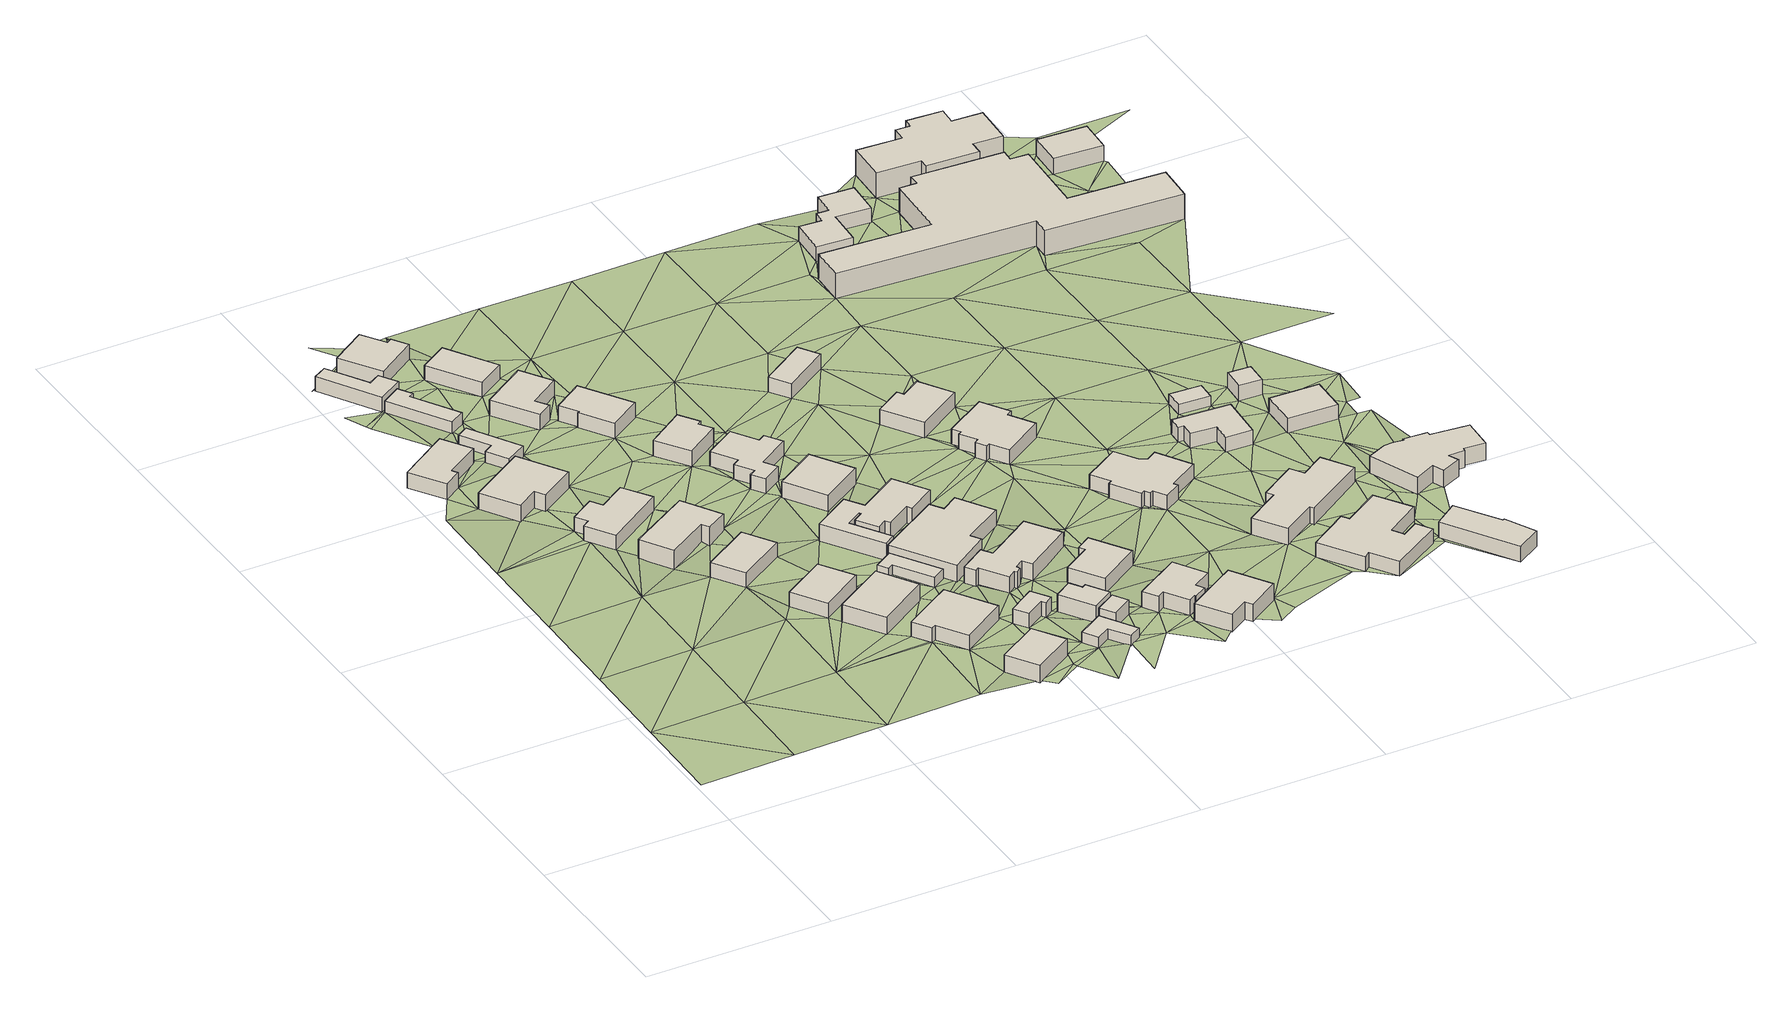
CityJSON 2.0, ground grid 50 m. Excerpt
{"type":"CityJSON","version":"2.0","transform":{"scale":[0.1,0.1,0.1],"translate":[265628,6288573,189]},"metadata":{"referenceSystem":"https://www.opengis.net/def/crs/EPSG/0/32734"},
"CityObjects":{
"building1":{"type":"Building","attributes":{"address":"17 Poeit Street Mamre 7347 Cape Town","building":"house","building:levels":"1","building_height":4.1,"roof_height":196.61,"ground_height":192.51,"plus_code":"4FRWFFMG+VMH"},"geometry":[{"type":"Solid","lod":"1","boundaries":[[[[0,1,2,3]],[[1,4,5,2]],[[4,6,7,5]],[[6,8,9,7]],[[8,10,11,9]],[[10,0,3,11]],[[3,2,5,7,9,11]],[[10,8,6,4,1,0]]]]}]},
"building2":{"type":"Building","attributes":{"address":"19 Poeit Street Mamre 7347 Cape Town","building":"house","building:levels":"1","building_height":4.1,"roof_height":196.78,"ground_height":192.68,"plus_code":"4FRWFFMG+RQJ"},"geometry":[{"type":"Solid","lod":"1","boundaries":[[[[12,13,14,15]],[[13,16,17,14]],[[16,18,19,17]],[[18,20,21,19]],[[20,22,23,21]],[[22,12,15,23]],[[15,14,17,19,21,23]],[[22,20,18,16,13,12]]]]}]},
"building3":{"type":"Building","attributes":{"address":"PM Louw Street Mamre 7347 Cape Town","building":"yes","building:levels":"1","building_height":4.1,"roof_height":196.64,"ground_height":192.54,"plus_code":"4FRWFFPG+2M9"},"geometry":[{"type":"Solid","lod":"1","boundaries":[[[[24,25,26,27]],[[25,28,29,26]],[[28,30,31,29]],[[30,32,33,31]],[[32,34,35,33]],[[34,24,27,35]],[[27,26,29,31,33,35]],[[34,32,30,28,25,24]]]]}]},
"building4":{"type":"Building","attributes":{"address":"21 Poeit Street Mamre 7347 Cape Town","building":"house","building:levels":"1","building_height":4.1,"roof_height":196.39,"ground_height":192.29,"plus_code":"4FRWFFMG+PRJ"},"geometry":[{"type":"Solid","lod":"1","boundaries":[[[[36,37,38,39]],[[37,40,41,38]],[[40,42,43,41]],[[42,44,45,43]],[[44,46,47,45]],[[46,48,49,47]],[[48,50,51,49]],[[50,36,39,51]],[[39,38,41,43,45,47,49,51]],[[50,48,46,44,42,40,37,36]]]]}]},
"building5":{"type":"Building","attributes":{"building":"cabin","building:levels":"1","building_height":2.8,"roof_height":195.83,"ground_height":193.03,"plus_code":"4FRWFFMG+XP4"},"geometry":[{"type":"Solid","lod":"1","boundaries":[[[[52,53,54,55]],[[53,56,57,54]],[[56,58,59,57]],[[58,60,61,59]],[[60,62,63,61]],[[62,52,55,63]],[[55,54,57,59,61,63]],[[62,60,58,56,53,52]]]]}]},
"building6":{"type":"Building","attributes":{"building":"cabin","building:levels":"1","building_height":2.8,"roof_height":195.84,"ground_height":193.04,"plus_code":"4FRWFFMG+VQR"},"geometry":[{"type":"Solid","lod":"1","boundaries":[[[[64,65,66,67]],[[65,68,69,66]],[[68,70,71,69]],[[70,72,73,71]],[[72,74,75,73]],[[74,64,67,75]],[[67,66,69,71,73,75]],[[74,72,70,68,65,64]]]]}]},
"building7":{"type":"Building","attributes":{"address":"23 Poeit Street Mamre 7347 Cape Town","building":"house","building:levels":"1","building_height":4.1,"roof_height":196.9,"ground_height":192.8,"plus_code":"4FRWFFMG+MVR"},"geometry":[{"type":"Solid","lod":"1","boundaries":[[[[76,77,78,79]],[[77,80,81,78]],[[80,82,83,81]],[[82,84,85,83]],[[84,86,87,85]],[[86,76,79,87]],[[79,78,81,83,85,87]],[[86,84,82,80,77,76]]]]}]},
"building8":{"type":"Building","attributes":{"address":"4 PM Louw Street Mamre 7347 Cape Town","building":"house","building:levels":"1","building_height":4.1,"roof_height":196.77,"ground_height":192.67,"plus_code":"4FRWFFPG+3P5"},"geometry":[{"type":"Solid","lod":"1","boundaries":[[[[88,89,90,91]],[[89,92,93,90]],[[92,94,95,93]],[[94,96,97,95]],[[96,98,99,97]],[[98,88,91,99]],[[91,90,93,95,97,99]],[[98,96,94,92,89,88]]]]}]},
"building9":{"type":"Building","attributes":{"address":"25 Poeit Street Mamre 7347 Cape Town","building":"house","building:levels":"1","building_height":4.1,"roof_height":196.32,"ground_height":192.22,"plus_code":"4FRWFFMG+JVG"},"geometry":[{"type":"Solid","lod":"1","boundaries":[[[[100,101,102,103]],[[101,104,105,102]],[[104,106,107,105]],[[106,100,103,107]],[[103,102,105,107]],[[106,104,101,100]]]]}]},
"building10":{"type":"Building","attributes":{"address":"27 Poeit Street Mamre 7347 Cape Town","building":"house","building:levels":"1","building_height":4.1,"roof_height":195.73,"ground_height":191.63,"plus_code":"4FRWFFMG+GWV"},"geometry":[{"type":"Solid","lod":"1","boundaries":[[[[108,109,110,111]],[[109,112,113,110]],[[112,114,115,113]],[[114,108,111,115]],[[111,110,113,115]],[[114,112,109,108]]]]}]},
"building11":{"type":"Building","attributes":{"address":"29 Poeit Street Mamre 7347 Cape Town","building":"house","building:levels":"1","building_height":4.1,"roof_height":196.38,"ground_height":192.28,"plus_code":"4FRWFFMG+GX2"},"geometry":[{"type":"Solid","lod":"1","boundaries":[[[[116,117,118,119]],[[117,120,121,118]],[[120,122,123,121]],[[122,116,119,123]],[[119,118,121,123]],[[122,120,117,116]]]]}]},
"building12":{"type":"Building","attributes":{"address":"6 PM Louw Street Mamre 7347 Cape Town","building":"house","building:levels":"1","building_height":4.1,"roof_height":197.13,"ground_height":193.03,"plus_code":"4FRWFFMG+XRR"},"geometry":[{"type":"Solid","lod":"1","boundaries":[[[[124,125,126,127]],[[125,128,129,126]],[[128,130,131,129]],[[130,124,127,131]],[[127,126,129,131]],[[130,128,125,124]]]]}]},
"building13":{"type":"Building","attributes":{"address":"8 PM Louw Street Mamre 7347 Cape Town","building":"house","building:levels":"1","building_height":4.1,"roof_height":197.4,"ground_height":193.3,"plus_code":"4FRWFFMG+WRG"},"geometry":[{"type":"Solid","lod":"1","boundaries":[[[[132,133,134,135]],[[133,136,137,134]],[[136,138,139,137]],[[138,140,141,139]],[[140,142,143,141]],[[142,132,135,143]],[[135,134,137,139,141,143]],[[142,140,138,136,133,132]]]]}]},
"building14":{"type":"Building","attributes":{"address":"31 Poeit Street Mamre 7347 Cape Town","building":"house","building:levels":"1","building_height":4.1,"roof_height":195.78,"ground_height":191.68,"plus_code":"4FRWFFMH+F22"},"geometry":[{"type":"Solid","lod":"1","boundaries":[[[[144,145,146,147]],[[145,148,149,146]],[[148,150,151,149]],[[150,152,153,151]],[[152,154,155,153]],[[154,144,147,155]],[[147,146,149,151,153,155]],[[154,152,150,148,145,144]]]]}]},
"building15":{"type":"Building","attributes":{"address":"33 Poeit Street Mamre 7347 Cape Town","building":"house","building:levels":"1","building_height":4.1,"roof_height":196.05,"ground_height":191.95,"plus_code":"4FRWFFMH+92H"},"geometry":[{"type":"Solid","lod":"1","boundaries":[[[[156,157,158,159]],[[157,160,161,158]],[[160,162,163,161]],[[162,156,159,163]],[[159,158,161,163]],[[162,160,157,156]]]]}]},
"building16":{"type":"Building","attributes":{"address":"10 PM Louw Street Mamre 7347 Cape Town","building":"house","building:levels":"1","building_height":4.1,"roof_height":197.4,"ground_height":193.3,"plus_code":"4FRWFFMG+VVP"},"geometry":[{"type":"Solid","lod":"1","boundaries":[[[[164,165,166,167]],[[165,168,169,166]],[[168,170,171,169]],[[170,172,173,171]],[[172,174,175,173]],[[174,164,167,175]],[[167,166,169,171,173,175]],[[174,172,170,168,165,164]]]]}]},
"building17":{"type":"Building","attributes":{"building":"cabin","building:levels":"1","building_height":2.8,"roof_height":195.08,"ground_height":192.28,"plus_code":"4FRWFFMH+G2M"},"geometry":[{"type":"Solid","lod":"1","boundaries":[[[[176,177,178,179]],[[177,180,181,178]],[[180,182,183,181]],[[182,184,185,183]],[[184,186,187,185]],[[186,176,179,187]],[[179,178,181,183,185,187]],[[186,184,182,180,177,176]]]]}]},
"building18":{"type":"Building","attributes":{"address":"12 PM Louw Street Mamre 7347 Cape Town","building":"house","building:levels":"1","building_height":4.1,"roof_height":197.49,"ground_height":193.39,"plus_code":"4FRWFFMG+RW4"},"geometry":[{"type":"Solid","lod":"1","boundaries":[[[[188,189,190,191]],[[189,192,193,190]],[[192,194,195,193]],[[194,196,197,195]],[[196,198,199,197]],[[198,188,191,199]],[[191,190,193,195,197,199]],[[198,196,194,192,189,188]]]]}]},
"building19":{"type":"Building","attributes":{"address":"14 PM Louw Street Mamre 7347 Cape Town","building":"house","building:levels":"1","building_height":4.1,"roof_height":197.37,"ground_height":193.27,"plus_code":"4FRWFFMG+PXW"},"geometry":[{"type":"Solid","lod":"1","boundaries":[[[[200,201,202,203]],[[201,204,205,202]],[[204,206,207,205]],[[206,208,209,207]],[[208,210,211,209]],[[210,212,213,211]],[[212,214,215,213]],[[214,216,217,215]],[[216,218,219,217]],[[218,220,221,219]],[[220,222,223,221]],[[222,200,203,223]],[[203,202,205,207,209,211,213,215,217,219,221,223]],[[222,220,218,216,214,212,210,208,206,204,201,200]]]]}]},
"building20":{"type":"Building","attributes":{"building":"yes","building:levels":"1","building_height":4.1,"roof_height":196.42,"ground_height":192.32,"plus_code":"4FRWFFMH+C3Q"},"geometry":[{"type":"Solid","lod":"1","boundaries":[[[[224,225,226,227]],[[225,228,229,226]],[[228,230,231,229]],[[230,232,233,231]],[[232,234,235,233]],[[234,224,227,235]],[[227,226,229,231,233,235]],[[234,232,230,228,225,224]]]]}]},
"building21":{"type":"Building","attributes":{"address":"18 PM Louw Street Mamre 7347 Cape Town","building":"house","building:levels":"1","building_height":4.1,"roof_height":197.23,"ground_height":193.13,"plus_code":"4FRWFFMH+J29"},"geometry":[{"type":"Solid","lod":"1","boundaries":[[[[236,237,238,239]],[[237,240,241,238]],[[240,242,243,241]],[[242,244,245,243]],[[244,246,247,245]],[[246,248,249,247]],[[248,250,251,249]],[[250,252,253,251]],[[252,254,255,253]],[[254,256,257,255]],[[256,258,259,257]],[[258,260,261,259]],[[260,262,263,261]],[[262,264,265,263]],[[264,266,267,265]],[[266,236,239,267]],[[239,238,241,243,245,247,249,251,253,255,257,259,261,263,265,267]],[[266,264,262,260,258,256,254,252,250,248,246,244,242,240,237,236]]]]}]},
"building22":{"type":"Building","attributes":{"address":"16 PM Louw Street Mamre 7347 Cape Town","building":"house","building:levels":"1","building_height":4.1,"roof_height":197.37,"ground_height":193.27,"plus_code":"4FRWFFMH+M2M"},"geometry":[{"type":"Solid","lod":"1","boundaries":[[[[268,269,270,271]],[[269,272,273,270]],[[272,274,275,273]],[[274,268,271,275]],[[271,270,273,275]],[[274,272,269,268]]]]}]},
"building23":{"type":"Building","attributes":{"building":"cabin","building:levels":"1","building_height":2.8,"roof_height":194.75,"ground_height":191.95,"plus_code":"4FRWFFMH+94G"},"geometry":[{"type":"Solid","lod":"1","boundaries":[[[[276,277,278,279]],[[277,280,281,278]],[[280,282,283,281]],[[282,284,285,283]],[[284,286,287,285]],[[286,276,279,287]],[[279,278,281,283,285,287]],[[286,284,282,280,277,276]]]]}]},
"building24":{"type":"Building","attributes":{"address":"20 PM Louw Street Mamre 7347 Cape Town","building":"house","building:levels":"1","building_height":4.1,"roof_height":196.87,"ground_height":192.77,"plus_code":"4FRWFFMH+H33"},"geometry":[{"type":"Solid","lod":"1","boundaries":[[[[288,289,290,291]],[[289,292,293,290]],[[292,294,295,293]],[[294,296,297,295]],[[296,298,299,297]],[[298,300,301,299]],[[300,302,303,301]],[[302,288,291,303]],[[291,290,293,295,297,299,301,303]],[[302,300,298,296,294,292,289,288]]]]}]},
"building25":{"type":"Building","attributes":{"building":"yes","building:levels":"1","building_height":4.1,"roof_height":197.05,"ground_height":192.95,"plus_code":"4FRWFFMH+C49"},"geometry":[{"type":"Solid","lod":"1","boundaries":[[[[304,305,306,307]],[[305,308,309,306]],[[308,310,311,309]],[[310,312,313,311]],[[312,314,315,313]],[[314,304,307,315]],[[307,306,309,311,313,315]],[[314,312,310,308,305,304]]]]}]},
"building26":{"type":"Building","attributes":{"address":"22 PM Louw Street Mamre 7347 Cape Town","building":"house","building:levels":"1","building_height":4.1,"roof_height":196.87,"ground_height":192.77,"plus_code":"4FRWFFMH+G43"},"geometry":[{"type":"Solid","lod":"1","boundaries":[[[[316,317,318,319]],[[317,320,321,318]],[[320,322,323,321]],[[322,324,325,323]],[[324,326,327,325]],[[326,328,329,327]],[[328,330,331,329]],[[330,332,333,331]],[[332,334,335,333]],[[334,336,337,335]],[[336,338,339,337]],[[338,340,341,339]],[[340,342,343,341]],[[342,316,319,343]],[[319,318,321,323,325,327,329,331,333,335,337,339,341,343]],[[342,340,338,336,334,332,330,328,326,324,322,320,317,316]]]]}]},
"building27":{"type":"Building","attributes":{"address":"PM Louw Street Mamre 7347 Cape Town","building":"yes","building:levels":"1","building_height":4.1,"roof_height":196.78,"ground_height":192.68,"plus_code":"4FRWFFMH+95R"},"geometry":[{"type":"Solid","lod":"1","boundaries":[[[[344,345,346,347]],[[345,348,349,346]],[[348,350,351,349]],[[350,344,347,351]],[[347,346,349,351]],[[350,348,345,344]]]]}]},
"building28":{"type":"Building","attributes":{"address":"24 PM Louw Street Mamre 7347 Cape Town","building":"house","building:levels":"1","building_height":4.1,"roof_height":197.05,"ground_height":192.95,"plus_code":"4FRWFFMH+F58"},"geometry":[{"type":"Solid","lod":"1","boundaries":[[[[352,353,354,355]],[[353,356,357,354]],[[356,358,359,357]],[[358,360,361,359]],[[360,362,363,361]],[[362,352,355,363]],[[355,354,357,359,361,363]],[[362,360,358,356,353,352]]]]}]},
"building29":{"type":"Building","attributes":{"address":"26 PM Louw Street Mamre 7347 Cape Town","building":"house","building:levels":"1","building_height":4.1,"roof_height":197.05,"ground_height":192.95,"plus_code":"4FRWFFMH+96W"},"geometry":[{"type":"Solid","lod":"1","boundaries":[[[[364,365,366,367]],[[365,368,369,366]],[[368,370,371,369]],[[370,372,373,371]],[[372,374,375,373]],[[374,376,377,375]],[[376,378,379,377]],[[378,380,381,379]],[[380,382,383,381]],[[382,364,367,383]],[[367,366,369,371,373,375,377,379,381,383]],[[382,380,378,376,374,372,370,368,365,364]]]]}]},
"building30":{"type":"Building","attributes":{"address":"1 PM Louw Street Mamre 7347 Cape Town","building":"house","building:levels":"1","building_height":4.1,"roof_height":197.55,"ground_height":193.45,"plus_code":"4FRWFFMH+R3X"},"geometry":[{"type":"Solid","lod":"1","boundaries":[[[[384,385,386,387]],[[385,388,389,386]],[[388,390,391,389]],[[390,384,387,391]],[[387,386,389,391]],[[390,388,385,384]]]]}]},
"building31":{"type":"Building","attributes":{"address":"28 PM Louw Street Mamre 7347 Cape Town","building":"house","building:levels":"1","building_height":4.1,"roof_height":197.56,"ground_height":193.46,"plus_code":"4FRWFFMH+978"},"geometry":[{"type":"Solid","lod":"1","boundaries":[[[[392,393,394,395]],[[393,396,397,394]],[[396,398,399,397]],[[398,400,401,399]],[[400,402,403,401]],[[402,392,395,403]],[[395,394,397,399,401,403]],[[402,400,398,396,393,392]]]]}]},
"building32":{"type":"Building","attributes":{"address":"5 PM Louw Street Mamre 7347 Cape Town","building":"house","building:levels":"1","building_height":4.1,"roof_height":197.72,"ground_height":193.62,"plus_code":"4FRWFFMH+P5V"},"geometry":[{"type":"Solid","lod":"1","boundaries":[[[[404,405,406,407]],[[405,408,409,406]],[[408,410,411,409]],[[410,412,413,411]],[[412,414,415,413]],[[414,404,407,415]],[[407,406,409,411,413,415]],[[414,412,410,408,405,404]]]]}]},
"building33":{"type":"Building","attributes":{"address":"7 PM Louw Street Mamre 7347 Cape Town","building":"house","building:levels":"1","building_height":4.1,"roof_height":197.72,"ground_height":193.62,"plus_code":"4FRWFFMH+M6F"},"geometry":[{"type":"Solid","lod":"1","boundaries":[[[[416,417,418,419]],[[417,420,421,418]],[[420,422,423,421]],[[422,424,425,423]],[[424,426,427,425]],[[426,428,429,427]],[[428,430,431,429]],[[430,432,433,431]],[[432,434,435,433]],[[434,436,437,435]],[[436,438,439,437]],[[438,416,419,439]],[[419,418,421,423,425,427,429,431,433,435,437,439]],[[438,436,434,432,430,428,426,424,422,420,417,416]]]]}]},
"building34":{"type":"Building","attributes":{"address":"1 Henning Huizen Street Mamre 7347 Cape Town","building":"house","building:levels":"1","building_height":4.1,"roof_height":197.84,"ground_height":193.74,"plus_code":"4FRWFFMH+H82"},"geometry":[{"type":"Solid","lod":"1","boundaries":[[[[440,441,442,443]],[[441,444,445,442]],[[444,446,447,445]],[[446,448,449,447]],[[448,450,451,449]],[[450,452,453,451]],[[452,454,455,453]],[[454,456,457,455]],[[456,458,459,457]],[[458,460,461,459]],[[460,462,463,461]],[[462,464,465,463]],[[464,466,467,465]],[[466,468,469,467]],[[468,440,443,469]],[[443,442,445,447,449,451,453,455,457,459,461,463,465,467,469]],[[468,466,464,462,460,458,456,454,452,450,448,446,444,441,440]]]]}]},
"building35":{"type":"Building","attributes":{"address":"PM Louw Street Mamre 7347 Cape Town","building":"yes","building:levels":"1","building_height":4.1,"roof_height":198.31,"ground_height":194.21,"plus_code":"4FRWFFMH+9CG"},"geometry":[{"type":"Solid","lod":"1","boundaries":[[[[470,471,472,473]],[[471,474,475,472]],[[474,476,477,475]],[[476,478,479,477]],[[478,480,481,479]],[[480,482,483,481]],[[482,484,485,483]],[[484,486,487,485]],[[486,488,489,487]],[[488,490,491,489]],[[490,492,493,491]],[[492,470,473,493]],[[473,472,475,477,479,481,483,485,487,489,491,493]],[[492,490,488,486,484,482,480,478,476,474,471,470]]]]}]},
"building36":{"type":"Building","attributes":{"address":"PM Louw Street Mamre 7347 Cape Town","building":"house","building:levels":"1","building_height":4.1,"roof_height":198.32,"ground_height":194.22,"plus_code":"4FRWFFMH+FC3"},"geometry":[{"type":"Solid","lod":"1","boundaries":[[[[494,495,496,497]],[[495,498,499,496]],[[498,500,501,499]],[[500,502,503,501]],[[502,504,505,503]],[[504,506,507,505]],[[506,508,509,507]],[[508,510,511,509]],[[510,512,513,511]],[[512,494,497,513]],[[497,496,499,501,503,505,507,509,511,513]],[[512,510,508,506,504,502,500,498,495,494]]]]}]},
"building37":{"type":"Building","attributes":{"address":"3 Henning Huizen Street Mamre 7347 Cape Town","building":"house","building:levels":"1","building_height":4.1,"roof_height":198.03,"ground_height":193.93,"plus_code":"4FRWFFMH+HCJ"},"geometry":[{"type":"Solid","lod":"1","boundaries":[[[[514,515,516,517]],[[515,518,519,516]],[[518,520,521,519]],[[520,522,523,521]],[[522,524,525,523]],[[524,526,527,525]],[[526,528,529,527]],[[528,514,517,529]],[[517,516,519,521,523,525,527,529]],[[528,526,524,522,520,518,515,514]]]]}]},
"building38":{"type":"Building","attributes":{"address":"Johannes Street Mamre 7347 Cape Town","building":"school","building:levels":"1","building_height":4.1,"roof_height":197.39,"ground_height":193.29,"plus_code":"4FRWFFPH+26H"},"geometry":[{"type":"Solid","lod":"1","boundaries":[[[[530,531,532,533]],[[531,534,535,532]],[[534,536,537,535]],[[536,538,539,537]],[[538,540,541,539]],[[540,542,543,541]],[[542,544,545,543]],[[544,546,547,545]],[[546,548,549,547]],[[548,530,533,549]],[[533,532,535,537,539,541,543,545,547,549]],[[548,546,544,542,540,538,536,534,531,530]]]]}]},
"building39":{"type":"Building","attributes":{"building":"cabin","building:levels":"1","building_height":2.8,"roof_height":196.73,"ground_height":193.93,"plus_code":"4FRWFFMH+JCV"},"geometry":[{"type":"Solid","lod":"1","boundaries":[[[[550,551,552,553]],[[551,554,555,552]],[[554,556,557,555]],[[556,550,553,557]],[[553,552,555,557]],[[556,554,551,550]]]]}]},
"building40":{"type":"Building","attributes":{"address":"PM Louw Street Mamre 7347 Cape Town","building":"house","building:levels":"1","building_height":4.1,"roof_height":198.95,"ground_height":194.85,"plus_code":"4FRWFFMH+8H6"},"geometry":[{"type":"Solid","lod":"1","boundaries":[[[[558,559,560,561]],[[559,562,563,560]],[[562,564,565,563]],[[564,566,567,565]],[[566,568,569,567]],[[568,558,561,569]],[[561,560,563,565,567,569]],[[568,566,564,562,559,558]]]]}]},
"building41":{"type":"Building","attributes":{"building":"yes","building:levels":"1","building_height":4.1,"roof_height":198.22,"ground_height":194.12,"plus_code":"4FRWFFMH+JFP"},"geometry":[{"type":"Solid","lod":"1","boundaries":[[[[570,571,572,573]],[[571,574,575,572]],[[574,576,577,575]],[[576,570,573,577]],[[573,572,575,577]],[[576,574,571,570]]]]}]},
"building42":{"type":"Building","attributes":{"address":"5 Henning Huizen Street Mamre 7347 Cape Town","building":"house","building:levels":"1","building_height":4.1,"roof_height":198.22,"ground_height":194.12,"plus_code":"4FRWFFMH+HGC"},"geometry":[{"type":"Solid","lod":"1","boundaries":[[[[578,579,580,581]],[[579,582,583,580]],[[582,584,585,583]],[[584,578,581,585]],[[581,580,583,585]],[[584,582,579,578]]]]}]},
"building43":{"type":"Building","attributes":{"address":"4 Henning Huizen Street Mamre 7347 Cape Town","building":"house","building:levels":"1","building_height":4.1,"roof_height":199.17,"ground_height":195.07,"plus_code":"4FRWFFMH+FH3"},"geometry":[{"type":"Solid","lod":"1","boundaries":[[[[586,587,588,589]],[[587,590,591,588]],[[590,592,593,591]],[[592,594,595,593]],[[594,596,597,595]],[[596,598,599,597]],[[598,600,601,599]],[[600,602,603,601]],[[602,604,605,603]],[[604,606,607,605]],[[606,608,609,607]],[[608,610,611,609]],[[610,612,613,611]],[[612,614,615,613]],[[614,616,617,615]],[[616,586,589,617]],[[589,588,591,593,595,597,599,601,603,605,607,609,611,613,615,617]],[[616,614,612,610,608,606,604,602,600,598,596,594,592,590,587,586]]]]}]},
"building44":{"type":"Building","attributes":{"address":"Johannes Street Mamre 7347 Cape Town","building":"school","building:levels":"2","building_height":6.9,"roof_height":200.48,"ground_height":193.58,"plus_code":"4FRWFFMH+XC6"},"geometry":[{"type":"Solid","lod":"1","boundaries":[[[[618,619,620,621]],[[619,622,623,620]],[[622,624,625,623]],[[624,626,627,625]],[[626,628,629,627]],[[628,630,631,629]],[[630,632,633,631]],[[632,634,635,633]],[[634,636,637,635]],[[636,638,639,637]],[[638,640,641,639]],[[640,642,643,641]],[[642,644,645,643]],[[644,618,621,645]],[[621,620,623,625,627,629,631,633,635,637,639,641,643,645]],[[644,642,640,638,636,634,632,630,628,626,624,622,619,618]]]]}]},
"building45":{"type":"Building","attributes":{"address":"Johannes Street Mamre 7347 Cape Town","building":"school","building:levels":"2","building_height":6.9,"roof_height":200.7,"ground_height":193.8,"plus_code":"4FRWFFPH+3CC"},"geometry":[{"type":"Solid","lod":"1","boundaries":[[[[646,647,648,649]],[[647,650,651,648]],[[650,652,653,651]],[[652,654,655,653]],[[654,656,657,655]],[[656,658,659,657]],[[658,660,661,659]],[[660,662,663,661]],[[662,664,665,663]],[[664,666,667,665]],[[666,668,669,667]],[[668,670,671,669]],[[670,672,673,671]],[[672,646,649,673]],[[649,648,651,653,655,657,659,661,663,665,667,669,671,673]],[[672,670,668,666,664,662,660,658,656,654,652,650,647,646]]]]}]},
"building46":{"type":"Building","attributes":{"address":"Johannes Street Mamre 7347 Cape Town","building":"school","building:levels":"1","building_height":4.1,"roof_height":197.99,"ground_height":193.89,"plus_code":"4FRWFFPH+2GH"},"geometry":[{"type":"Solid","lod":"1","boundaries":[[[[674,675,676,677]],[[675,678,679,676]],[[678,680,681,679]],[[680,674,677,681]],[[677,676,679,681]],[[680,678,675,674]]]]}]},
"terrain1":{"type":"TINRelief","geometry":[{"type":"CompositeSurface","lod":"1","boundaries":[[[682,683,684]],[[685,686,683]],[[683,682,687]],[[685,683,687]],[[688,689,686]],[[688,686,685]],[[689,690,691]],[[692,687,682]],[[693,691,694]],[[690,689,688]],[[13,6,693]],[[694,13,693]],[[691,44,694]],[[685,687,695]],[[691,690,48]],[[687,692,696]],[[44,691,48]],[[13,8,6]],[[688,685,100]],[[697,698,699]],[[695,687,696]],[[10,8,700]],[[50,690,688]],[[13,64,8]],[[44,701,694]],[[702,50,688]],[[701,703,694]],[[34,704,705]],[[50,48,690]],[[48,46,44]],[[705,706,53]],[[80,702,688]],[[707,708,698]],[[707,698,697]],[[8,709,700]],[[100,685,101]],[[685,695,101]],[[707,53,706]],[[80,688,100]],[[34,705,53]],[[64,13,710]],[[8,64,709]],[[701,44,42]],[[707,697,711]],[[711,697,700]],[[707,712,53]],[[713,30,714]],[[712,707,711]],[[700,709,715]],[[715,711,700]],[[34,53,716]],[[89,30,28]],[[717,701,42]],[[696,692,148]],[[718,50,702]],[[112,695,696]],[[711,719,712]],[[89,28,720]],[[716,721,34]],[[714,30,89]],[[64,710,722]],[[723,42,40]],[[724,89,720]],[[725,80,100]],[[695,109,101]],[[726,712,719]],[[112,696,117]],[[722,710,717]],[[716,727,721]],[[721,724,720]],[[723,717,42]],[[728,726,727]],[[729,719,722]],[[726,719,729]],[[112,109,695]],[[730,148,692]],[[696,731,117]],[[732,80,725]],[[89,733,714]],[[702,734,718]],[[735,721,727]],[[724,721,125]],[[696,145,731]],[[727,726,735]],[[736,714,733]],[[729,136,726]],[[100,106,725]],[[737,101,109]],[[696,738,145]],[[729,722,739]],[[696,148,738]],[[735,125,721]],[[136,729,739]],[[125,740,724]],[[717,723,741]],[[735,726,128]],[[726,136,128]],[[722,717,172]],[[742,112,117]],[[737,104,101]],[[718,734,743]],[[744,745,733]],[[735,128,125]],[[725,106,746]],[[746,743,734]],[[722,747,739]],[[745,748,733]],[[730,152,148]],[[723,718,198]],[[148,145,738]],[[740,125,124]],[[152,730,157]],[[745,740,748]],[[717,741,172]],[[730,749,157]],[[172,747,722]],[[742,117,750]],[[128,136,751]],[[718,743,198]],[[752,731,145]],[[148,152,150]],[[124,748,740]],[[739,753,754]],[[741,723,198]],[[755,106,104]],[[739,747,753]],[[746,210,743]],[[737,755,104]],[[746,106,756]],[[737,742,176]],[[751,757,128]],[[758,753,747]],[[759,760,754]],[[759,754,753]],[[742,750,176]],[[741,196,172]],[[752,145,761]],[[762,152,157]],[[198,743,206]],[[198,196,741]],[[756,106,755]],[[206,743,210]],[[244,737,176]],[[737,244,755]],[[752,177,750]],[[750,177,176]],[[757,763,124]],[[764,759,753]],[[765,749,766]],[[212,210,746]],[[124,767,748]],[[746,756,212]],[[763,757,751]],[[152,762,225]],[[182,177,752]],[[751,759,763]],[[196,768,172]],[[225,769,152]],[[765,770,749]],[[771,765,766]],[[761,182,752]],[[177,182,180]],[[772,198,206]],[[186,244,176]],[[763,759,764]],[[206,210,208]],[[773,172,768]],[[124,763,767]],[[204,772,206]],[[294,244,186]],[[772,774,198]],[[756,755,272]],[[182,761,775]],[[244,294,246]],[[228,225,762]],[[186,776,294]],[[769,777,761]],[[212,756,778]],[[779,780,781]],[[782,272,755]],[[779,781,783]],[[780,779,246]],[[784,775,761]],[[280,765,771]],[[277,762,770]],[[776,182,775]],[[294,776,775]],[[769,225,785]],[[212,778,214]],[[277,228,762]],[[784,761,777]],[[280,770,765]],[[280,771,786]],[[778,756,214]],[[787,783,781]],[[774,772,788]],[[246,789,780]],[[773,790,764]],[[791,780,789]],[[277,770,280]],[[769,785,328]],[[769,328,777]],[[792,793,774]],[[225,224,785]],[[232,228,277]],[[230,228,232]],[[214,756,794]],[[792,795,768]],[[796,246,294]],[[214,218,216]],[[774,795,792]],[[773,768,790]],[[763,764,797]],[[798,775,784]],[[777,328,799]],[[789,246,800]],[[280,786,801]],[[788,795,774]],[[328,785,224]],[[802,272,782]],[[803,804,788]],[[277,805,232]],[[788,804,795]],[[234,232,305]],[[332,328,224]],[[794,218,214]],[[768,795,790]],[[806,782,807]],[[332,330,328]],[[808,775,798]],[[280,801,282]],[[789,800,809]],[[305,232,805]],[[796,800,246]],[[277,810,805]],[[304,224,234]],[[340,332,224]],[[790,797,764]],[[305,304,234]],[[811,767,763]],[[802,782,806]],[[334,332,340]],[[224,304,340]],[[808,798,812]],[[336,334,813]],[[805,810,345]],[[348,345,810]],[[814,801,815]],[[334,340,813]],[[816,348,810]],[[345,817,805]],[[816,801,814]],[[218,794,818]],[[390,795,804]],[[819,304,820]],[[800,796,821]],[[348,816,350]],[[340,304,358]],[[817,822,805]],[[818,794,802]],[[819,358,304]],[[763,797,811]],[[790,795,388]],[[808,812,823]],[[218,824,804]],[[825,808,826]],[[796,827,828]],[[802,806,818]],[[360,819,822]],[[360,358,819]],[[796,828,821]],[[816,368,350]],[[368,816,814]],[[340,358,353]],[[817,829,822]],[[350,829,817]],[[829,360,822]],[[795,390,388]],[[826,808,823]],[[218,818,824]],[[829,350,368]],[[824,390,804]],[[830,340,353]],[[356,353,358]],[[372,368,814]],[[393,814,831]],[[393,372,814]],[[426,806,821]],[[832,790,388]],[[372,370,368]],[[833,818,806]],[[834,797,790]],[[360,829,835]],[[828,428,821]],[[826,823,836]],[[393,831,837]],[[830,353,838]],[[839,828,826]],[[393,376,372]],[[823,830,836]],[[374,372,376]],[[818,410,824]],[[835,362,360]],[[838,836,830]],[[376,393,840]],[[841,410,818]],[[833,806,426]],[[790,832,834]],[[826,836,839]],[[426,821,428]],[[384,390,824]],[[797,842,811]],[[841,818,833]],[[839,428,828]],[[385,832,388]],[[393,843,840]],[[844,845,840]],[[824,410,846]],[[456,836,838]],[[824,846,384]],[[362,456,838]],[[840,843,844]],[[797,834,842]],[[833,847,841]],[[848,362,835]],[[847,833,849]],[[833,426,850]],[[450,839,836]],[[851,852,853]],[[432,428,839]],[[854,841,847]],[[844,848,835]],[[428,432,430]],[[450,836,454]],[[848,844,843]],[[450,432,839]],[[855,853,852]],[[456,454,836]],[[846,856,857]],[[858,841,854]],[[362,848,464]],[[859,384,846]],[[832,385,860]],[[362,464,456]],[[854,847,861]],[[860,385,384]],[[857,859,846]],[[832,640,834]],[[454,452,450]],[[862,432,450]],[[858,854,861]],[[863,843,853]],[[859,857,858]],[[863,848,843]],[[384,859,860]],[[458,456,460]],[[864,853,855]],[[456,464,460]],[[464,462,460]],[[432,865,866]],[[832,860,640]],[[867,868,866]],[[464,848,506]],[[865,432,862]],[[540,842,834]],[[863,853,476]],[[848,863,506]],[[858,861,869]],[[476,853,864]],[[506,466,464]],[[640,870,834]],[[861,867,869]],[[867,866,869]],[[871,859,858]],[[862,446,872]],[[468,466,440]],[[865,862,872]],[[834,870,540]],[[866,865,869]],[[444,872,446]],[[859,871,860]],[[873,466,506]],[[478,476,864]],[[871,858,869]],[[873,440,466]],[[870,640,638]],[[874,842,540]],[[506,875,873]],[[474,863,476]],[[872,520,865]],[[876,870,638]],[[478,482,480]],[[640,860,877]],[[440,524,872]],[[878,863,879]],[[879,863,474]],[[876,540,870]],[[865,520,518]],[[873,880,440]],[[520,872,524]],[[869,865,550]],[[877,860,871]],[[876,638,881]],[[440,882,524]],[[865,518,550]],[[440,880,882]],[[520,524,522]],[[880,873,883]],[[874,540,536]],[[879,474,884]],[[471,884,474]],[[885,871,869]],[[638,886,881]],[[540,538,536]],[[524,882,526]],[[887,874,536]],[[888,889,890]],[[891,892,482]],[[880,893,882]],[[894,551,518]],[[518,551,550]],[[885,869,550]],[[883,895,880]],[[886,638,896]],[[884,897,879]],[[883,898,895]],[[515,894,518]],[[899,890,889]],[[887,536,900]],[[893,880,895]],[[881,901,902]],[[903,877,871]],[[640,877,642]],[[889,892,904]],[[551,894,554]],[[892,891,904]],[[904,899,889]],[[901,881,886]],[[885,903,871]],[[554,894,515]],[[891,562,904]],[[884,899,905]],[[556,885,550]],[[895,906,893]],[[897,884,905]],[[907,899,904]],[[893,584,515]],[[897,908,895]],[[887,909,910]],[[571,554,515]],[[893,906,584]],[[911,905,899]],[[901,886,912]],[[911,899,907]],[[905,908,897]],[[912,886,896]],[[556,554,913]],[[556,913,885]],[[914,906,895]],[[584,571,515]],[[908,914,895]],[[656,887,910]],[[909,901,658]],[[903,915,877]],[[913,554,571]],[[905,911,908]],[[901,912,658]],[[910,909,658]],[[916,917,907]],[[911,907,918]],[[571,584,919]],[[598,914,908]],[[658,656,910]],[[915,642,877]],[[920,658,912]],[[921,906,914]],[[911,918,922]],[[903,885,923]],[[885,913,923]],[[914,598,596]],[[912,924,920]],[[584,925,919]],[[596,592,914]],[[926,658,920]],[[925,927,919]],[[925,584,582]],[[928,592,596]],[[913,927,923]],[[921,914,929]],[[930,914,592]],[[931,926,920]],[[903,932,915]],[[915,644,642]],[[930,929,914]],[[933,582,921]],[[933,921,929]],[[934,927,925]],[[935,930,592]],[[932,903,923]],[[936,931,920]],[[925,582,934]],[[927,934,923]],[[915,937,644]],[[934,582,933]],[[938,934,933]],[[936,920,939]],[[937,915,932]],[[932,923,940]],[[941,936,942]],[[942,936,939]],[[937,943,644]],[[939,944,945]],[[939,945,942]],[[946,945,947]],[[932,943,937]],[[945,948,942]],[[678,945,946]],[[946,947,949]],[[945,678,948]],[[950,942,951]],[[948,951,942]],[[947,952,949]],[[678,946,680]],[[953,946,949]],[[953,680,946]],[[951,948,954]],[[951,954,955]]]}]}
},
"vertices":[
[190,1603,32],[140,1679,32],[140,1679,76],[190,1603,76],[2,1588,32],[2,1588,76],[61,1498,32],[61,1498,76],[108,1528,32],[108,1528,76],[98,1544,32],[98,1544,76],
[259,1524,32],[106,1426,32],[106,1426,78],[259,1524,78],[167,1330,32],[167,1330,78],[224,1367,32],[224,1367,78],[241,1341,32],[241,1341,78],[337,1402,32],[337,1402,78],
[174,1942,35],[144,1989,35],[144,1989,76],[174,1942,76],[113,1970,35],[113,1970,76],[47,2077,35],[47,2077,76],[11,2056,35],[11,2056,76],[107,1901,35],[107,1901,76],
[465,1217,33],[415,1291,33],[415,1291,74],[465,1217,74],[343,1243,33],[343,1243,74],[323,1274,33],[323,1274,74],[258,1231,33],[258,1231,74],[279,1200,33],[279,1200,74],[258,1186,33],[258,1186,74],[307,1113,33],[307,1113,74],
[162,1927,35],[110,1895,35],[110,1895,68],[162,1927,68],[207,1738,35],[207,1738,68],[247,1762,35],[247,1762,68],[172,1884,35],[172,1884,68],[185,1891,35],[185,1891,68],
[248,1533,37],[304,1567,37],[304,1567,68],[248,1533,68],[223,1700,37],[223,1700,68],[192,1681,37],[192,1681,68],[238,1604,37],[238,1604,68],[214,1589,37],[214,1589,68],
[507,1167,26],[340,1065,26],[340,1065,79],[507,1167,79],[391,982,26],[391,982,79],[502,1050,26],[502,1050,79],[514,1031,26],[514,1031,79],[570,1065,26],[570,1065,79],
[189,2163,35],[93,2099,35],[93,2099,78],[189,2163,78],[163,1995,35],[163,1995,78],[272,2068,35],[272,2068,78],[244,2110,35],[244,2110,78],[231,2101,35],[231,2101,78],
[446,904,32],[498,823,32],[498,823,73],[446,904,73],[626,904,32],[626,904,73],[574,985,32],[574,985,73],
[670,785,26],[552,710,26],[552,710,67],[670,785,67],[609,622,26],[609,622,67],[727,698,26],[727,698,67],
[771,683,26],[631,594,26],[631,594,74],[771,683,74],[696,493,26],[696,493,74],[835,582,26],[835,582,74],
[331,2014,40],[257,1967,40],[257,1967,81],[331,2014,81],[341,1836,40],[341,1836,81],[415,1883,40],[415,1883,81],
[493,1758,40],[440,1838,40],[440,1838,84],[493,1758,84],[318,1758,40],[318,1758,84],[393,1644,40],[393,1644,84],[432,1670,40],[432,1670,84],[410,1703,40],[410,1703,84],
[878,543,27],[743,457,27],[743,457,68],[878,543,68],[774,409,27],[774,409,68],[785,416,27],[785,416,68],[835,340,27],[835,340,68],[958,419,27],[958,419,68],
[976,292,22],[865,222,22],[865,222,71],[976,292,71],[918,140,22],[918,140,71],[1029,210,22],[1029,210,71],
[530,1712,41],[449,1658,41],[449,1658,84],[530,1712,84],[480,1611,41],[480,1611,84],[475,1610,41],[475,1610,84],[529,1527,41],[529,1527,84],[615,1582,41],[615,1582,84],
[795,720,33],[813,694,33],[813,694,61],[795,720,61],[828,704,33],[828,704,61],[890,608,33],[890,608,61],[925,630,33],[925,630,61],[846,753,33],[846,753,61],
[724,1395,41],[701,1428,41],[701,1428,85],[724,1395,85],[712,1435,41],[712,1435,85],[676,1487,41],[676,1487,85],[572,1416,41],[572,1416,85],[630,1332,41],[630,1332,85],
[752,1365,43],[668,1311,43],[668,1311,84],[752,1365,84],[710,1247,43],[710,1247,84],[691,1235,43],[691,1235,84],[722,1188,43],[722,1188,84],[704,1177,43],[704,1177,84],[726,1143,43],[726,1143,84],[779,1177,43],[779,1177,84],[757,1211,43],[757,1211,84],[843,1267,43],[843,1267,84],[814,1311,43],[814,1311,84],[795,1299,43],[795,1299,84],
[1049,431,33],[976,383,33],[976,383,74],[1049,431,74],[1001,345,33],[1001,345,74],[1051,378,33],[1051,378,74],[1058,367,33],[1058,367,74],[1081,383,33],[1081,383,74],
[990,1004,33],[880,933,33],[880,933,82],[990,1004,82],[848,981,33],[848,981,82],[746,915,33],[746,915,82],[844,765,33],[844,765,82],[874,785,33],[874,785,82],[810,883,33],[810,883,82],[851,910,33],[851,910,82],[854,906,33],[854,906,82],[828,889,33],[828,889,82],[863,834,33],[863,834,82],[888,851,33],[888,851,82],[897,838,33],[897,838,82],[963,880,33],[963,880,82],[971,867,33],[971,867,82],[1047,917,33],[1047,917,82],
[868,1188,38],[755,1116,38],[755,1116,84],[868,1188,84],[823,1010,38],[823,1010,84],[936,1082,38],[936,1082,84],
[1153,280,29],[1083,237,29],[1083,237,58],[1153,280,58],[1107,197,29],[1107,197,58],[1144,220,29],[1144,220,58],[1178,167,29],[1178,167,58],[1211,187,29],[1211,187,58],
[1084,864,33],[1039,834,33],[1039,834,79],[1084,864,79],[1017,868,33],[1017,868,79],[847,761,33],[847,761,79],[948,603,33],[948,603,79],[1054,676,33],[1054,676,79],[1037,702,33],[1037,702,79],[1144,770,33],[1144,770,79],
[1141,408,33],[1094,377,33],[1094,377,81],[1141,408,81],[1151,289,33],[1151,289,81],[1209,326,33],[1209,326,81],[1172,383,33],[1172,383,81],[1162,376,33],[1162,376,81],
[1178,696,33],[1048,610,33],[1048,610,79],[1178,696,79],[1029,637,33],[1029,637,79],[959,590,33],[959,590,79],[977,563,33],[977,563,79],[986,569,33],[986,569,79],[1033,501,33],[1033,501,79],[1054,516,33],[1054,516,79],[1058,510,33],[1058,510,79],[1073,521,33],[1073,521,79],[1069,531,33],[1069,531,79],[1091,546,33],[1091,546,79],[1107,523,33],[1107,523,79],[1237,609,33],[1237,609,79],
[1209,317,37],[1154,282,37],[1154,282,78],[1209,317,78],[1178,244,37],[1178,244,78],[1233,279,37],[1233,279,78],
[1276,557,39],[1236,531,39],[1236,531,81],[1276,557,81],[1246,516,39],[1246,516,81],[1171,468,39],[1171,468,81],[1226,383,39],[1226,383,81],[1341,457,39],[1341,457,81],
[1400,370,37],[1275,292,37],[1275,292,81],[1400,370,81],[1299,253,37],[1299,253,81],[1319,266,37],[1319,266,81],[1358,204,37],[1358,204,81],[1377,216,37],[1377,216,81],[1379,213,37],[1379,213,81],[1414,234,37],[1414,234,81],[1401,255,37],[1401,255,81],[1452,287,37],[1452,287,81],
[1100,1552,44],[1065,1605,44],[1065,1605,86],[1100,1552,86],[943,1525,44],[943,1525,86],[978,1472,44],[978,1472,86],
[1495,268,37],[1356,180,37],[1356,180,86],[1495,268,86],[1411,95,37],[1411,95,86],[1463,128,37],[1463,128,86],[1476,109,37],[1476,109,86],[1562,164,37],[1562,164,86],
[1242,1338,44],[1189,1303,44],[1189,1303,87],[1242,1338,87],[1178,1320,44],[1178,1320,87],[1106,1274,44],[1106,1274,87],[1172,1172,44],[1172,1172,87],[1297,1253,44],[1297,1253,87],
[1329,1190,45],[1214,1117,45],[1214,1117,87],[1329,1190,87],[1228,1095,45],[1228,1095,87],[1219,1090,45],[1219,1090,87],[1247,1047,45],[1247,1047,87],[1235,1039,45],[1235,1039,87],[1252,1012,45],[1252,1012,87],[1262,1018,45],[1262,1018,87],[1292,972,45],[1292,972,87],[1402,1043,45],[1402,1043,87],[1361,1107,45],[1361,1107,87],[1376,1117,45],[1376,1117,87],
[1643,706,47],[1587,796,47],[1587,796,88],[1643,706,88],[1560,779,47],[1560,779,88],[1541,788,47],[1541,788,88],[1503,847,47],[1503,847,88],[1405,786,47],[1405,786,88],[1437,736,47],[1437,736,88],[1427,730,47],[1427,730,88],[1474,654,47],[1474,654,88],[1484,660,47],[1484,660,88],[1492,646,47],[1492,646,88],[1502,652,47],[1502,652,88],[1523,617,47],[1523,617,88],[1568,645,47],[1568,645,88],[1561,655,47],[1561,655,88],
[1947,378,52],[1850,315,52],[1850,315,93],[1947,378,93],[1837,334,52],[1837,334,93],[1730,264,52],[1730,264,93],[1804,152,52],[1804,152,93],[1819,166,52],[1819,166,93],[1864,95,52],[1864,95,93],[2002,181,52],[2002,181,93],[1976,222,52],[1976,222,93],[1932,194,52],[1932,194,93],[1913,224,52],[1913,224,93],[2008,287,52],[2008,287,93],
[1967,504,46],[1916,582,46],[1916,582,93],[1967,504,93],[1852,540,46],[1852,540,93],[1829,575,46],[1829,575,93],[1730,510,46],[1730,510,93],[1742,492,46],[1742,492,93],[1647,430,46],[1647,430,93],[1701,348,46],[1701,348,93],[1791,406,46],[1791,406,93],[1798,395,46],[1798,395,93],
[1835,765,49],[1843,889,49],[1843,889,90],[1835,765,90],[1688,898,49],[1688,898,90],[1686,861,49],[1686,861,90],[1700,860,49],[1700,860,90],[1698,823,49],[1698,823,90],[1767,818,49],[1767,818,90],[1764,769,49],[1764,769,90],
[1517,2148,43],[1422,2154,43],[1422,2154,84],[1517,2148,84],[1418,2091,43],[1418,2091,84],[1384,2093,43],[1384,2093,84],[1382,2060,43],[1382,2060,84],[1321,2064,43],[1321,2064,84],[1315,1965,43],[1315,1965,84],[1411,1959,43],[1411,1959,84],[1417,2058,43],[1417,2058,84],[1511,2052,43],[1511,2052,84],
[1746,1016,49],[1744,964,49],[1744,964,77],[1746,1016,77],[1828,960,49],[1828,960,77],[1831,1012,49],[1831,1012,77],
[2087,240,55],[2023,194,55],[2023,194,99],[2087,240,99],[2142,6,55],[2142,6,99],[2208,48,55],[2208,48,99],[2166,130,55],[2166,130,99],[2161,128,55],[2161,128,99],
[1901,1010,49],[1897,948,49],[1897,948,92],[1901,1010,92],[1959,945,49],[1959,945,92],[1962,1007,49],[1962,1007,92],
[1930,767,51],[2064,763,51],[2064,763,92],[1930,767,92],[2067,862,51],[2067,862,92],[1934,866,51],[1934,866,92],
[2288,522,54],[2185,532,54],[2185,532,102],[2288,522,102],[2184,542,54],[2184,542,102],[2119,546,54],[2119,546,102],[2120,540,54],[2120,540,102],[2091,544,54],[2091,544,102],[2067,542,54],[2067,542,102],[2015,518,54],[2015,518,102],[2070,382,54],[2070,382,102],[2126,409,54],[2126,409,102],[2139,379,54],[2139,379,102],[2192,403,54],[2192,403,102],[2180,430,54],[2180,430,102],[2223,430,54],[2223,430,102],[2225,439,54],[2225,439,102],[2283,434,54],[2283,434,102],
[2167,1706,44],[2173,1810,44],[2173,1810,115],[2167,1706,115],[1915,1824,44],[1915,1824,115],[1926,2035,44],[1926,2035,115],[1878,2038,44],[1878,2038,115],[1880,2070,44],[1880,2070,115],[1634,2083,44],[1634,2083,115],[1633,2052,44],[1633,2052,115],[1588,2054,44],[1588,2054,115],[1579,1879,44],[1579,1879,115],[1282,1895,44],[1282,1895,115],[1277,1801,44],[1277,1801,115],[1803,1773,44],[1803,1773,115],[1801,1726,44],[1801,1726,115],
[1837,2294,47],[1739,2299,47],[1739,2299,117],[1837,2294,117],[1738,2274,47],[1738,2274,117],[1698,2276,47],[1698,2276,117],[1696,2238,47],[1696,2238,117],[1574,2244,47],[1574,2244,117],[1569,2134,47],[1569,2134,117],[1687,2128,47],[1687,2128,117],[1686,2104,47],[1686,2104,117],[1828,2097,47],[1828,2097,117],[1830,2134,47],[1830,2134,117],[1910,2130,47],[1910,2130,117],[1916,2242,47],[1916,2242,117],[1834,2246,47],[1834,2246,117],
[2124,2108,45],[1991,2115,45],[1991,2115,90],[2124,2108,90],[1986,2023,45],[1986,2023,90],[2119,2016,45],[2119,2016,90],
[267,165,8],[16,415,8],[16,165,3],[267,665,20],[16,665,14],[267,415,13],[267,915,26],[16,915,19],[267,1170,33],[16,1170,25],[518,165,14],[16,1420,32],[167,1330,37],[518,665,26],[518,415,20],[140,1679,35],[115,1682,35],[2,1588,35],[190,1603,40],[241,1341,37],[340,1065,33],[224,1367,37],[16,1920,35],[42,1862,35],[48,1849,35],[141,1706,35],[112,1687,35],[214,1589,40],[259,1524,37],[192,1681,40],[207,1738,40],[3,2057,35],[140,2146,35],[238,1604,40],[162,1927,40],[337,1402,37],[465,1217,38],[223,1700,40],[144,1989,40],[174,1942,40],[304,1567,40],[415,1291,38],[163,1995,40],[514,1031,32],[247,1762,40],[185,1891,40],[172,1884,40],[267,1670,40],[769,165,22],[696,493,27],[502,1050,38],[189,2163,37],[507,1167,38],[267,1920,40],[87,2227,35],[670,785,33],[769,415,27],[393,1644,43],[272,2068,37],[518,1420,41],[727,698,33],[518,1170,38],[231,2101,37],[244,2110,37],[570,1065,38],[475,1610,43],[267,2175,37],[918,140,29],[771,683,33],[440,1838,43],[835,582,33],[449,1658,43],[432,1670,43],[746,915,38],[755,1116,43],[415,1883,43],[480,1611,43],[493,1758,43],[410,1703,43],[878,543,33],[976,292,33],[518,1920,43],[530,1712,43],[1021,165,29],[950,107,29],[518,2175,39],[676,1487,44],[958,419,33],[1029,210,29],[1024,153,29],[668,1311,44],[615,1582,43],[724,1395,44],[948,603,38],[925,630,38],[977,563,38],[769,1170,43],[810,883,38],[863,834,38],[828,889,38],[848,981,38],[851,910,38],[959,590,38],[1021,415,33],[1084,57,29],[854,906,38],[752,1365,44],[897,838,41],[769,1670,44],[888,851,38],[712,1435,44],[701,1428,44],[868,1188,43],[769,1420,44],[1017,868,41],[769,1920,43],[1029,637,38],[986,569,38],[971,867,41],[1178,167,37],[936,1082,44],[795,1299,44],[814,1311,44],[1151,289,39],[990,1004,41],[880,933,38],[1054,676,38],[963,880,41],[1153,280,37],[769,2175,39],[1048,610,38],[1091,546,38],[1272,165,37],[1174,44,37],[1211,187,37],[1209,317,39],[1021,1170,44],[1172,383,39],[1162,376,39],[1047,917,41],[1209,326,39],[1178,696,44],[1021,1420,44],[1037,702,38],[1144,770,38],[1039,834,41],[1084,864,41],[1275,292,39],[1237,609,44],[1376,66,37],[1021,1670,44],[1219,1090,46],[1021,1920,43],[1400,370,46],[1272,665,44],[1411,95,45],[1276,557,44],[1272,915,45],[1414,234,45],[1172,1172,46],[1021,2175,41],[1495,268,45],[1452,287,45],[1401,255,45],[1178,1320,45],[1214,1117,46],[1523,415,46],[1228,1095,46],[1247,1047,46],[1476,109,45],[1531,70,45],[1562,164,45],[1272,1170,46],[1586,104,45],[1189,1303,45],[1242,1338,45],[1297,1253,46],[1272,1420,45],[1272,1670,44],[1329,1190,46],[1503,847,48],[1701,348,52],[1774,165,52],[1523,915,48],[1402,1043,48],[1376,1117,46],[1361,1107,46],[1523,1170,47],[1272,1920,44],[1523,1420,46],[1587,796,48],[1730,510,52],[1272,2175,43],[1742,492,52],[1315,1965,44],[1523,1670,44],[1791,406,52],[1798,395,52],[1774,665,51],[1411,1959,45],[1764,769,51],[1829,575,51],[1947,378,57],[1774,1170,47],[1523,1920,45],[1422,2154,47],[1932,194,58],[1976,222,58],[1913,224,58],[2025,165,59],[2002,181,58],[1835,765,51],[1774,915,49],[1916,582,54],[1579,1879,45],[1967,504,57],[1852,540,52],[2008,287,58],[1418,2091,47],[1511,2052,47],[1417,2058,47],[1774,1420,45],[2023,194,58],[2025,415,57],[1930,767,54],[2087,240,58],[2015,518,57],[1517,2148,47],[1523,2175,46],[2070,382,57],[1588,2054,47],[1901,1010,51],[2025,665,54],[1774,1670,44],[2161,128,62],[2166,130,62],[2139,379,57],[1959,945,51],[1634,2083,47],[2064,763,54],[2126,409,57],[2025,1170,48],[1633,2052,47],[2025,915,51],[1687,2128,48],[1962,1007,51],[2120,540,57],[2113,757,54],[2150,756,54],[1686,2104,48],[2025,1420,46],[2116,818,51],[2160,931,53],[2184,542,57],[1828,2097,48],[2025,1670,43],[2153,816,53],[1880,2070,48],[2276,1170,49],[1830,2134,48],[1910,2130,49],[2167,1706,45],[1878,2038,46],[1926,2035,45],[2025,1920,45],[1915,1824,45],[1991,2115,49],[2117,1877,45],[1916,2242,49],[2025,2175,49],[2173,1810,47],[2125,2008,45],[2124,2108,49],[2276,2175,50]
]}
